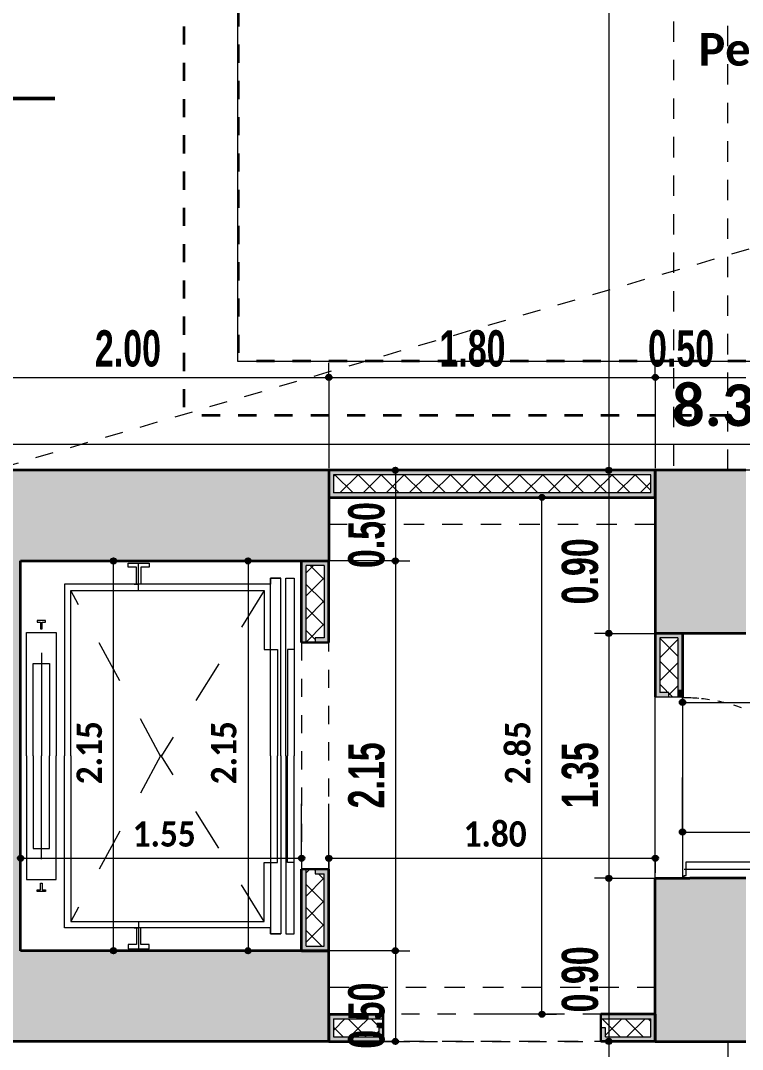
# Model space of a CAD drawing. Header units: metres. Extents: x -144 to 1000, y -717 to 29.
# Drawn here: x 132.51 to 136.49, y -560.47 to -554.8 of the extents above; entities that cross this region are included whole.
import ezdxf

# ---------------------------------------------------------------- set-up
doc = ezdxf.new("R2010")
doc.units = ezdxf.units.M
for name, pattern in [('Basculante', [0.11625, 0.075, -0.04125]), ('basculante modificado', [0.18, 0.1125, -0.0675]), ('Elevado', [0.003969, 0.002381, -0.001587]), ('IMPORT-LIFT01$0$HIDDEN-Z', [225, 150, -75]), ('Trazo', [0.45, 0.225, -0.225]), ('Trazo_2_', [0.47625, 0.238125, -0.238125])]:
    doc.linetypes.add(name, pattern=pattern)
doc.layers.get('0').update_dxf_attribs({"color": 1})
for name, color, linetype, lineweight in [('A-ANNO-DIMS', 1, 'Continuous', 9), ('A-DETL', 1, 'Continuous', 9), ('A-DETL-GENF', 1, 'Continuous', 9), ('A-DETL-GENF-HDLN', 1, 'Trazo_2_', 9), ('A-DETL-MEDM', 1, 'Continuous', 30), ('A-DETL-THIN', 1, 'Continuous', 9), ('A-DOOR', 1, 'Continuous', 9), ('A-DOOR-FRAM', 1, 'Continuous', 9), ('A-DOOR-HDLN', 1, 'Trazo', 20), ('A-FLOR', 2, 'Continuous', 9), ('A-WALL', 4, 'Continuous', 9), ('G-ANNO-TEXT', 2, 'Continuous', 9), ('S-COLS', 7, 'Continuous', 9)]:
    doc.layers.add(name, color=color, linetype=linetype, lineweight=lineweight)
doc.layers.add('A-WALL-PATT', color=7, linetype='Continuous', lineweight=35, true_color=0x9c9c9c)
doc.styles.add('Britannic Bold_B_3', font='', dxfattribs={"width": 0.7})
doc.styles.add('Calibri_B', font='calibrib.ttf', dxfattribs={"height": 0.165})
doc.styles.add('Calibri_B_5', font='calibrib.ttf', dxfattribs={"height": 0.66})
doc.styles.add('Calibri_B_6', font='calibrib.ttf', dxfattribs={"width": 0.9})
doc.styles.get('Britannic Bold_B_3').set_extended_font_data('Britannic Bold', bold=True)

# ---------------------------------------------------------------- blocks, each defined once
blk = doc.blocks.new('Z')
at = {"layer": 'A-ANNO-DIMS', "lineweight": 25, "true_color": 0x00592d}
h = blk.add_hatch(color=118, dxfattribs=at)
edge = h.paths.add_edge_path()
edge.add_arc((124.5435, -496.6746), 0.015, 0, 360)
h = blk.add_hatch(color=118, dxfattribs=at)
edge = h.paths.add_edge_path()
edge.add_arc((124.5435, -496.6746), 0.015, 0, 360)
h = blk.add_hatch(color=118, dxfattribs=at)
edge = h.paths.add_edge_path()
edge.add_arc((126.344, -496.6746), 0.015, 0, 360)
h = blk.add_hatch(color=118, dxfattribs=at)
edge = h.paths.add_edge_path()
edge.add_arc((126.344, -496.6746), 0.015, 0, 360)
h = blk.add_hatch(color=118, dxfattribs=at)
edge = h.paths.add_edge_path()
edge.add_arc((124.9103, -497.1864), 0.015, 0, 360)
h = blk.add_hatch(color=118, dxfattribs=at)
edge = h.paths.add_edge_path()
edge.add_arc((126.088, -497.1864), 0.015, 0, 360)
h = blk.add_hatch(color=118, dxfattribs=at)
edge = h.paths.add_edge_path()
edge.add_arc((126.088, -497.1864), 0.015, 0, 360)
at = {"layer": 'A-ANNO-DIMS', "lineweight": 25}
h = blk.add_hatch(color=256, dxfattribs=at)
edge = h.paths.add_edge_path()
edge.add_arc((125.7188, -497.3364), 0.015, 0, 360)
h = blk.add_hatch(color=256, dxfattribs=at)
edge = h.paths.add_edge_path()
edge.add_arc((123.3562, -497.6864), 0.015, 0, 360)
h = blk.add_hatch(color=256, dxfattribs=at)
edge = h.paths.add_edge_path()
edge.add_arc((124.0979, -497.6864), 0.015, 0, 360)
at = {"layer": 'A-ANNO-DIMS', "lineweight": 25, "true_color": 0x00592d}
h = blk.add_hatch(color=118, dxfattribs=at)
edge = h.paths.add_edge_path()
edge.add_arc((124.9103, -497.6864), 0.015, 0, 360)
h = blk.add_hatch(color=118, dxfattribs=at)
edge = h.paths.add_edge_path()
edge.add_arc((124.9103, -497.6864), 0.015, 0, 360)
h = blk.add_hatch(color=118, dxfattribs=at)
edge = h.paths.add_edge_path()
edge.add_arc((126.088, -498.0864), 0.015, 0, 360)
h = blk.add_hatch(color=118, dxfattribs=at)
edge = h.paths.add_edge_path()
edge.add_arc((126.088, -498.0864), 0.015, 0, 360)
at = {"layer": 'A-ANNO-DIMS', "lineweight": 25}
h = blk.add_hatch(color=256, dxfattribs=at)
edge = h.paths.add_edge_path()
edge.add_arc((126.4939, -498.4667), 0.015, 0, 360)
h = blk.add_hatch(color=256, dxfattribs=at)
edge = h.paths.add_edge_path()
edge.add_arc((126.4939, -499.1817), 0.015, 0, 360)
h = blk.add_hatch(color=256, dxfattribs=at)
edge = h.paths.add_edge_path()
edge.add_arc((122.8437, -499.3261), 0.015, 0, 360)
h = blk.add_hatch(color=256, dxfattribs=at)
edge = h.paths.add_edge_path()
edge.add_arc((124.3935, -499.3261), 0.015, 0, 360)
h = blk.add_hatch(color=256, dxfattribs=at)
edge = h.paths.add_edge_path()
edge.add_arc((124.5435, -499.3261), 0.015, 0, 360)
h = blk.add_hatch(color=256, dxfattribs=at)
edge = h.paths.add_edge_path()
edge.add_arc((126.344, -499.3261), 0.015, 0, 360)
at = {"layer": 'A-ANNO-DIMS', "lineweight": 25, "true_color": 0x00592d}
h = blk.add_hatch(color=118, dxfattribs=at)
edge = h.paths.add_edge_path()
edge.add_arc((126.088, -499.4363), 0.015, 0, 360)
h = blk.add_hatch(color=118, dxfattribs=at)
edge = h.paths.add_edge_path()
edge.add_arc((126.088, -499.4363), 0.015, 0, 360)
at = {"layer": 'A-ANNO-DIMS', "lineweight": 25}
h = blk.add_hatch(color=256, dxfattribs=at)
edge = h.paths.add_edge_path()
edge.add_arc((123.3562, -499.8364), 0.015, 0, 360)
h = blk.add_hatch(color=256, dxfattribs=at)
edge = h.paths.add_edge_path()
edge.add_arc((124.0979, -499.8364), 0.015, 0, 360)
at = {"layer": 'A-ANNO-DIMS', "lineweight": 25, "true_color": 0x00592d}
h = blk.add_hatch(color=118, dxfattribs=at)
edge = h.paths.add_edge_path()
edge.add_arc((124.9103, -499.8364), 0.015, 0, 360)
h = blk.add_hatch(color=118, dxfattribs=at)
edge = h.paths.add_edge_path()
edge.add_arc((124.9103, -499.8364), 0.015, 0, 360)
at = {"layer": 'A-ANNO-DIMS', "lineweight": 25}
h = blk.add_hatch(color=256, dxfattribs=at)
edge = h.paths.add_edge_path()
edge.add_arc((125.7188, -500.1863), 0.015, 0, 360)
at = {"layer": 'A-ANNO-DIMS', "lineweight": 25, "true_color": 0x00592d}
h = blk.add_hatch(color=118, dxfattribs=at)
edge = h.paths.add_edge_path()
edge.add_arc((124.9103, -500.3363), 0.015, 0, 360)
h = blk.add_hatch(color=118, dxfattribs=at)
edge = h.paths.add_edge_path()
edge.add_arc((126.088, -500.3363), 0.015, 0, 360)
h = blk.add_hatch(color=118, dxfattribs=at)
edge = h.paths.add_edge_path()
edge.add_arc((126.088, -500.3363), 0.015, 0, 360)
at = {"layer": 'A-WALL-PATT', "true_color": 0x747474}
for points in [[(124.544, -497.3114), (124.5685, -497.3114), (124.5685, -497.2114), (126.3189, -497.2114), (126.3189, -497.3114), (126.3439, -497.311), (126.3439, -497.1864), (124.544, -497.1869), (124.544, -497.2133)], [(126.3689, -498.3959), (126.3689, -498.1114), (126.4689, -498.1114), (126.4689, -498.0864), (126.3439, -498.0864), (126.344, -498.3959)], [(126.4689, -498.3959), (126.4939, -498.3959), (126.4939, -498.0864), (126.4689, -498.0864), (126.4689, -498.1114)], [(126.4189, -498.4363), (126.4189, -498.4113), (126.3689, -498.4113), (126.3689, -498.3959), (126.3439, -498.3959), (126.344, -498.4363), (126.3689, -498.4363)], [(126.4939, -498.4363), (126.4939, -498.3959), (126.4689, -498.3959), (126.4689, -498.4363)]]:
    blk.add_hatch(color=8, dxfattribs=at).paths.add_polyline_path(points)
at = {"layer": 'A-WALL-PATT', "lineweight": 5, "true_color": 0x747474}
blk.add_hatch(color=8, dxfattribs=at).paths.add_polyline_path([(126.3189, -497.3364), (126.3439, -497.3364), (126.3439, -497.3114), (124.544, -497.3114), (124.544, -497.3364), (124.6138, -497.3364)])
at = {"layer": 'A-WALL-PATT', "true_color": 0x747474}
h = blk.add_hatch(color=8, dxfattribs=at)
h.paths.add_polyline_path([(124.3935, -499.8364), (124.4185, -499.8364), (124.4185, -499.4363), (124.3935, -499.4363), (124.3935, -499.8114)])
h.paths.add_polyline_path([(124.4185, -497.9075), (124.4185, -497.6864), (124.3935, -497.6864), (124.3935, -497.9075)])
h = blk.add_hatch(color=8, dxfattribs=at)
h.paths.add_polyline_path([(124.5185, -499.8364), (124.5435, -499.8364), (124.5435, -499.4363), (124.5185, -499.4363), (124.5185, -499.8114), (124.4185, -499.8114), (124.4185, -499.8364), (124.4202, -499.8364)])
h.paths.add_polyline_path([(124.5435, -497.9075), (124.5435, -497.6864), (124.4185, -497.6864), (124.4185, -497.7114), (124.5185, -497.7114), (124.5185, -497.9075)])
h = blk.add_hatch(color=8, dxfattribs=at)
h.paths.add_polyline_path([(124.4185, -499.4363), (124.4185, -499.3864), (124.3935, -499.3864), (124.3935, -499.4363)])
h.paths.add_polyline_path([(124.3935, -498.1364), (124.4185, -498.1364), (124.4185, -497.9075), (124.3935, -497.9075), (124.3935, -498.1114)])
h = blk.add_hatch(color=8, dxfattribs=at)
h.paths.add_polyline_path([(124.5435, -499.4363), (124.5435, -499.3864), (124.4685, -499.3864), (124.4685, -499.4114), (124.5185, -499.4114), (124.5185, -499.4363)])
h.paths.add_polyline_path([(124.5155, -498.1364), (124.5435, -498.1364), (124.5435, -497.9075), (124.5185, -497.9075), (124.5185, -498.1114), (124.4685, -498.1114), (124.4685, -498.1364)])
h = blk.add_hatch(color=8, dxfattribs=at)
h.paths.add_polyline_path([(126.3439, -500.2113), (126.3439, -500.1863), (126.1312, -500.1863), (126.1312, -500.2113), (126.3189, -500.2113)])
h.paths.add_polyline_path([(124.6138, -500.2113), (124.7096, -500.2113), (124.7096, -500.1863), (124.5439, -500.1866), (124.5439, -500.2113), (124.5685, -500.2113)])
h = blk.add_hatch(color=8, dxfattribs=at)
h.paths.add_polyline_path([(126.3439, -500.3363), (126.3439, -500.2113), (126.3189, -500.2113), (126.3189, -500.3113), (126.1312, -500.3113), (126.1312, -500.3363)])
h.paths.add_polyline_path([(124.7096, -500.3363), (124.7096, -500.3113), (124.5685, -500.3113), (124.5685, -500.2113), (124.5439, -500.2113), (124.5439, -500.3363), (124.6138, -500.3363)])
h = blk.add_hatch(color=8, dxfattribs=at)
h.paths.add_polyline_path([(126.0685, -500.2113), (126.1312, -500.2113), (126.1312, -500.1863), (126.0435, -500.1863), (126.0435, -500.2113)])
h.paths.add_polyline_path([(124.7096, -500.2113), (124.8435, -500.2113), (124.8435, -500.1863), (124.7096, -500.1863)])
h = blk.add_hatch(color=8, dxfattribs=at)
h.paths.add_polyline_path([(126.0435, -500.3363), (126.1312, -500.3353), (126.1312, -500.3113), (126.0685, -500.3113), (126.0685, -500.2613), (126.0435, -500.2613), (126.0435, -500.3353)])
h.paths.add_polyline_path([(124.7096, -500.3363), (124.8435, -500.3353), (124.8435, -500.2613), (124.8185, -500.2613), (124.8185, -500.3113), (124.7096, -500.3113), (124.7096, -500.3353)])
at = {"layer": 'S-COLS', "true_color": 0x5c5c5c}
h = blk.add_hatch(color=251, dxfattribs=at)
h.paths.add_polyline_path([(119.1439, -508.0364), (119.1439, -507.1364), (118.6439, -507.1364), (118.6439, -508.0364)])
h.paths.add_polyline_path([(136.9437, -508.0364), (136.9437, -507.1364), (136.4437, -507.1364), (136.4437, -508.0364)])
h.paths.add_polyline_path([(126.3439, -508.0363), (126.8439, -508.0363), (126.8439, -507.1363), (126.3439, -507.1363), (126.3439, -507.9837)])
h.paths.add_polyline_path([(133.1439, -500.3363), (133.144, -500.3363), (133.1439, -497.1863), (132.644, -497.1863), (132.644, -500.3363)])
h.paths.add_polyline_path([(124.5439, -500.3363), (124.5435, -499.8364), (122.8437, -499.8364), (122.8437, -497.6864), (124.544, -497.6864), (124.5435, -497.1864), (122.7692, -497.1864), (122.7692, -500.3363)])
h.paths.add_polyline_path([(126.8439, -500.3363), (126.8439, -499.4363), (126.3439, -499.4363), (126.3439, -500.3363), (126.7849, -500.3363)])
h.paths.add_polyline_path([(136.544, -500.3363), (136.944, -500.3363), (136.944, -499.6364), (136.544, -499.6364)])
h.paths.add_polyline_path([(126.7849, -498.0864), (126.844, -498.0864), (126.844, -497.1864), (126.344, -497.1864), (126.344, -498.0864)])
h.paths.add_polyline_path([(136.944, -497.8864), (136.944, -497.1853), (136.544, -497.1863), (136.544, -497.8864)])
h.paths.add_polyline_path([(136.4439, -489.1864), (136.9439, -489.1864), (136.9439, -488.2864), (136.4439, -488.2864), (136.4439, -488.992)])
h.paths.add_polyline_path([(126.8439, -489.1864), (126.8439, -488.2864), (126.3439, -488.2864), (126.3439, -489.1864), (126.7849, -489.1864)])
h.paths.add_polyline_path([(118.8439, -488.5864), (119.7439, -488.5864), (119.7439, -488.0864), (118.8439, -488.0864)])
at = {"layer": 'A-ANNO-DIMS', "color": 118, "true_color": 0x00592d}
for p, q in [((126.088, -489.1864), (126.088, -497.1864)), ((124.5435, -496.6746), (124.5435, -496.5946)), ((124.5435, -496.6746), (124.5435, -496.5946)), ((126.344, -496.6746), (126.344, -496.5946)), ((126.344, -496.6746), (126.344, -496.5946)), ((122.5437, -496.6746), (124.5435, -496.6746)), ((124.5435, -496.6746), (124.5435, -497.1746)), ((124.5435, -496.6746), (126.344, -496.6746)), ((124.5435, -496.6746), (124.5435, -497.1746)), ((126.344, -496.6746), (126.344, -497.1746)), ((126.344, -496.6746), (126.844, -496.6746)), ((126.344, -496.6746), (126.344, -497.1746)), ((124.9103, -497.1864), (124.4103, -497.1864)), ((124.9103, -497.1864), (124.9103, -497.6864)), ((124.9103, -497.1864), (124.9903, -497.1864)), ((126.088, -497.1864), (126.008, -497.1864)), ((126.088, -497.1864), (126.008, -497.1864)), ((126.088, -497.1864), (126.588, -497.1864)), ((126.088, -497.1864), (126.088, -498.0864)), ((126.088, -497.1864), (126.588, -497.1864)), ((124.9103, -497.6864), (124.4103, -497.6864)), ((124.9103, -497.6864), (124.4103, -497.6864)), ((124.9103, -497.6864), (124.9903, -497.6864)), ((124.9103, -497.6864), (124.9103, -499.8364)), ((124.9103, -497.6864), (124.9903, -497.6864)), ((126.088, -498.0864), (126.008, -498.0864)), ((126.088, -498.0864), (126.008, -498.0864)), ((126.088, -498.0864), (126.588, -498.0864)), ((126.088, -498.0864), (126.088, -499.4363)), ((126.088, -498.0864), (126.588, -498.0864)), ((126.088, -499.4363), (126.008, -499.4363)), ((126.088, -499.4363), (126.008, -499.4363)), ((126.088, -499.4363), (126.588, -499.4363)), ((126.088, -499.4363), (126.088, -500.3363)), ((126.088, -499.4363), (126.588, -499.4363)), ((124.9103, -499.8364), (124.4103, -499.8364)), ((124.9103, -499.8364), (124.4103, -499.8364)), ((124.9103, -499.8364), (124.9903, -499.8364)), ((124.9103, -499.8364), (124.9103, -500.3363)), ((124.9103, -499.8364), (124.9903, -499.8364)), ((124.9103, -500.3363), (124.4103, -500.3363)), ((124.9103, -500.3363), (124.9903, -500.3363)), ((126.088, -500.3363), (126.008, -500.3363)), ((126.088, -500.3363), (126.008, -500.3363)), ((126.088, -500.3363), (126.588, -500.3363)), ((126.088, -500.3363), (126.088, -507.1363)), ((126.088, -500.3363), (126.588, -500.3363))]:
    blk.add_line(p, q, dxfattribs=at)
at = {"layer": 'A-ANNO-DIMS', "color": 156, "true_color": 0x004080}
blk.add_line((122.5435, -497.0419), (130.8439, -497.0419), dxfattribs=at)
at = {"layer": 'A-ANNO-DIMS'}
for p, q in [((125.7188, -497.3364), (125.4188, -497.3364)), ((125.7188, -500.1863), (125.7188, -497.3364)), ((125.7188, -497.3364), (125.7988, -497.3364)), ((123.3562, -497.6864), (123.0562, -497.6864)), ((123.3562, -499.8364), (123.3562, -497.6864)), ((123.3562, -497.6864), (123.4362, -497.6864)), ((124.0979, -497.6864), (124.0179, -497.6864)), ((124.0979, -497.6864), (124.0979, -499.8364)), ((124.0979, -497.6864), (124.3979, -497.6864)), ((126.4939, -498.4667), (126.4939, -498.1667)), ((126.4939, -498.4667), (131.8443, -498.4667)), ((126.4939, -498.4667), (126.4939, -498.5467)), ((126.4939, -499.1817), (126.4939, -498.8817)), ((122.8437, -499.3261), (122.8437, -499.0261)), ((124.3935, -499.3261), (124.3935, -499.0261)), ((124.5435, -499.3261), (124.5435, -499.0261)), ((126.344, -499.3261), (126.344, -499.0261)), ((126.4939, -499.1817), (128.4043, -499.1817)), ((126.4939, -499.1817), (126.4939, -499.2617)), ((122.8437, -499.3261), (124.3935, -499.3261)), ((122.8437, -499.3261), (122.8437, -499.4061)), ((124.3935, -499.3261), (124.3935, -499.4061)), ((124.5435, -499.3261), (126.344, -499.3261)), ((124.5435, -499.3261), (124.5435, -499.4061)), ((126.344, -499.3261), (126.344, -499.4061)), ((123.3562, -499.8364), (123.0562, -499.8364)), ((123.3562, -499.8364), (123.4362, -499.8364)), ((124.0979, -499.8364), (124.0179, -499.8364)), ((124.0979, -499.8364), (124.3979, -499.8364)), ((125.7188, -500.1863), (125.4188, -500.1863)), ((125.7188, -500.1863), (125.7988, -500.1863))]:
    blk.add_line(p, q, dxfattribs=at)
at = {"layer": 'A-ANNO-DIMS', "color": 118, "lineweight": 25, "true_color": 0x00592d}
for centre in [(124.5435, -496.6746), (124.5435, -496.6746), (126.344, -496.6746), (126.344, -496.6746), (124.9103, -497.1864), (126.088, -497.1864), (126.088, -497.1864), (124.9103, -497.6864), (124.9103, -497.6864), (126.088, -498.0864), (126.088, -498.0864), (126.088, -499.4363), (126.088, -499.4363), (124.9103, -499.8364), (124.9103, -499.8364), (124.9103, -500.3363), (126.088, -500.3363), (126.088, -500.3363)]:
    blk.add_circle(centre, 0.015, dxfattribs=at)
at = {"layer": 'A-ANNO-DIMS', "lineweight": 25}
for centre in [(125.7188, -497.3364), (123.3562, -497.6864), (124.0979, -497.6864), (126.4939, -498.4667), (126.4939, -499.1817), (122.8437, -499.3261), (124.3935, -499.3261), (124.5435, -499.3261), (126.344, -499.3261), (123.3562, -499.8364), (124.0979, -499.8364), (125.7188, -500.1863)]:
    blk.add_circle(centre, 0.015, dxfattribs=at)
at = {"layer": 'A-DETL', "color": 7, "linetype": 'basculante modificado'}
for p, q in [((126.4439, -489.1864), (126.4439, -497.1853)), ((126.7439, -497.1853), (126.7439, -489.1864)), ((124.5439, -497.1853), (126.3439, -497.1853)), ((126.3439, -497.4853), (124.5435, -497.4853)), ((124.5435, -500.0363), (126.3439, -500.0363)), ((126.3439, -500.3363), (124.5435, -500.3363)), ((126.4439, -507.1363), (126.4439, -500.3363)), ((126.7439, -500.3363), (126.7439, -507.1363))]:
    blk.add_line(p, q, dxfattribs=at)
at = {"layer": 'A-DETL', "color": 11, "linetype": 'Elevado', "lineweight": 35, "true_color": 0xff6262}
for p, q in [((123.7438, -490.7397), (123.7438, -496.8853)), ((124.0438, -491.0397), (124.0438, -496.5853)), ((136.6439, -496.5853), (124.0438, -496.5853)), ((136.9439, -496.8853), (123.7438, -496.8853))]:
    blk.add_line(p, q, dxfattribs=at)
at = {"layer": 'A-DETL', "color": 9, "linetype": 'Basculante', "true_color": 0xc0c0c0}
blk.add_line((122.5435, -497.2291), (133.1439, -494.1271), dxfattribs=at)
at = {"layer": 'A-DETL', "color": 7, "lineweight": 50}
blk.add_line((119.6319, -495.136), (123.0319, -495.136), dxfattribs=at)
at = {"layer": 'A-DETL-GENF'}
for p, q in [((123.4368, -497.7219), (123.4368, -497.6987)), ((123.4368, -497.6987), (123.5528, -497.6987)), ((123.4832, -497.7219), (123.4368, -497.7219)), ((123.4832, -497.8147), (123.4832, -497.7219)), ((123.5528, -497.7219), (123.5064, -497.7219)), ((123.5064, -497.7219), (123.5064, -497.8147)), ((123.5528, -497.6987), (123.5528, -497.7219)), ((124.2223, -498.1752), (124.2223, -497.781)), ((124.2223, -497.781), (124.2788, -497.781)), ((124.2788, -497.781), (124.2223, -497.781)), ((124.2223, -497.781), (124.2223, -497.8147)), ((124.2788, -498.7622), (124.2788, -497.781)), ((124.3061, -498.7622), (124.3061, -497.781)), ((124.3061, -497.781), (124.3517, -497.781)), ((124.3517, -497.781), (124.3517, -498.7622)), ((124.2223, -497.8147), (123.0858, -497.8147)), ((123.0858, -497.8147), (123.0858, -498.7622)), ((123.4693, -497.8147), (123.4925, -497.8147)), ((123.1204, -498.7622), (123.1204, -497.8493)), ((123.1204, -497.8493), (124.1877, -497.8493)), ((124.1877, -497.8493), (124.1877, -498.1524)), ((122.9811, -498.0155), (122.9356, -498.0155)), ((122.9356, -498.0155), (122.9356, -498.0246)), ((122.9356, -498.0246), (122.9538, -498.0246)), ((122.9538, -498.0246), (122.9538, -498.061)), ((122.9538, -498.061), (122.9629, -498.061)), ((122.9629, -498.0246), (122.9811, -498.0246)), ((122.9629, -498.061), (122.9629, -498.0246)), ((122.9811, -498.0246), (122.9811, -498.0155)), ((122.8762, -498.7622), (122.8762, -498.0807)), ((122.8762, -498.0807), (123.0402, -498.0807)), ((123.0402, -498.0807), (123.0402, -498.7622)), ((124.1877, -498.1524), (124.1877, -498.1752)), ((124.1877, -498.1752), (124.2605, -498.1752)), ((124.2223, -498.7622), (124.2223, -498.1752)), ((124.2223, -498.1752), (124.2605, -498.1752)), ((124.2605, -498.1752), (124.2605, -498.7622)), ((124.3517, -498.1752), (124.3152, -498.1752)), ((124.3152, -498.1752), (124.3152, -498.7622)), ((122.9127, -498.7622), (122.9127, -498.2525)), ((122.9127, -498.2525), (123.0038, -498.2525)), ((123.0038, -498.2525), (123.0038, -498.7622)), ((122.8762, -498.7622), (122.8762, -499.4437)), ((122.9127, -498.7622), (122.9127, -499.2719)), ((123.0038, -499.2719), (123.0038, -498.7622)), ((123.0402, -499.4437), (123.0402, -498.7622)), ((123.0858, -499.7097), (123.0858, -498.7622)), ((123.1204, -498.7622), (123.1204, -499.6751)), ((124.2223, -498.7622), (124.2223, -499.3492)), ((124.2605, -499.3492), (124.2605, -498.7622)), ((124.2788, -498.7622), (124.2788, -499.7434)), ((124.3061, -498.7622), (124.3061, -499.7434)), ((124.3152, -499.3492), (124.3152, -498.7622)), ((124.3517, -499.7434), (124.3517, -498.7622)), ((122.9127, -499.2719), (123.0038, -499.2719)), ((124.1877, -499.372), (124.1877, -499.3492)), ((124.1877, -499.3492), (124.2605, -499.3492)), ((124.1877, -499.6751), (124.1877, -499.372)), ((124.2223, -499.3492), (124.2223, -499.7434)), ((124.2223, -499.3492), (124.2605, -499.3492)), ((124.3517, -499.3492), (124.3152, -499.3492)), ((122.8762, -499.4437), (123.0402, -499.4437)), ((122.9538, -499.4998), (122.9538, -499.4634)), ((122.9538, -499.4634), (122.9629, -499.4634)), ((122.9629, -499.4634), (122.9629, -499.4998)), ((122.9356, -499.5089), (122.9356, -499.4998)), ((122.9356, -499.4998), (122.9538, -499.4998)), ((122.9811, -499.5089), (122.9356, -499.5089)), ((122.9629, -499.4998), (122.9811, -499.4998)), ((122.9811, -499.4998), (122.9811, -499.5089)), ((124.2223, -499.7097), (123.0858, -499.7097)), ((123.1204, -499.6751), (124.1877, -499.6751)), ((123.4693, -499.7097), (123.4925, -499.7097)), ((123.4832, -499.7097), (123.4832, -499.8025)), ((123.5064, -499.8025), (123.5064, -499.7097)), ((124.2223, -499.7434), (124.2223, -499.7097)), ((124.2223, -499.7434), (124.2788, -499.7434)), ((124.2788, -499.7434), (124.2223, -499.7434)), ((124.3061, -499.7434), (124.3517, -499.7434)), ((123.4832, -499.8025), (123.4368, -499.8025)), ((123.4368, -499.8025), (123.4368, -499.8257)), ((123.4368, -499.8257), (123.5528, -499.8257)), ((123.5528, -499.8025), (123.5064, -499.8025)), ((123.5528, -499.8257), (123.5528, -499.8025))]:
    blk.add_line(p, q, dxfattribs=at)
at = {"layer": 'A-DETL-GENF', "linetype": 'IMPORT-LIFT01$0$HIDDEN-Z'}
for p, q in [((123.4934, -497.8493), (123.4934, -497.6987)), ((122.9582, -498.1936), (122.9582, -498.7622)), ((122.9582, -499.3308), (122.9582, -498.7622)), ((123.4934, -499.6751), (123.4934, -499.8257))]:
    blk.add_line(p, q, dxfattribs=at)
at = {"layer": 'A-DETL-GENF', "linetype": 'Basculante'}
for p, q in [((124.3935, -498.1364), (124.3935, -499.3864)), ((124.5435, -499.3864), (124.5435, -498.1364)), ((126.3439, -499.4363), (126.3439, -498.4363)), ((126.3439, -498.4363), (126.4939, -498.4363)), ((126.4939, -498.4363), (126.4939, -499.4363)), ((126.0435, -500.1863), (124.8435, -500.1863)), ((124.8435, -500.3363), (126.0435, -500.3363))]:
    blk.add_line(p, q, dxfattribs=at)
at = {"layer": 'A-DETL-GENF-HDLN'}
for p, q in [((123.6176, -498.7665), (123.1204, -497.8493)), ((124.1877, -497.8493), (123.6176, -498.7665)), ((123.6176, -498.7579), (123.1204, -499.6751)), ((124.1877, -499.6751), (123.6176, -498.7579))]:
    blk.add_line(p, q, dxfattribs=at)
at = {"layer": 'A-DETL-MEDM'}
for p, q in [((124.5435, -498.1364), (124.3935, -498.1364)), ((124.3935, -499.3864), (124.5435, -499.3864)), ((124.8435, -500.1863), (124.8435, -500.3363)), ((126.0435, -500.3363), (126.0435, -500.1863))]:
    blk.add_line(p, q, dxfattribs=at)
at = {"layer": 'A-DETL-THIN'}
for p, q in [((124.0397, -491.0397), (124.0397, -496.5853)), ((124.0397, -496.5853), (136.6439, -496.5853))]:
    blk.add_line(p, q, dxfattribs=at)
at = {"layer": 'A-DOOR', "lineweight": 15}
for p, q in [((126.5139, -499.3463), (127.4939, -499.3463)), ((126.5139, -499.4213), (126.5139, -499.3463)), ((126.5039, -499.3863), (127.4939, -499.3863)), ((126.5039, -499.4213), (126.5139, -499.4213)), ((126.5039, -499.4363), (126.5039, -499.4213))]:
    blk.add_line(p, q, dxfattribs=at)
at = {"layer": 'A-DOOR'}
for start, end in [(84.8602, 90), (81.4009, 84.0571), (76.0919, 78.7462), (70.7809, 73.4371)]:
    blk.add_arc((126.4962, -499.4245), 0.9833, start, end, dxfattribs=at)
at = {"layer": 'A-DOOR-FRAM'}
for p, q in [((126.3439, -499.4363), (126.3439, -498.4363)), ((126.3439, -498.4363), (126.4939, -498.4363)), ((126.4939, -498.4363), (126.4939, -499.4363))]:
    blk.add_line(p, q, dxfattribs=at)
at = {"layer": 'A-DOOR-HDLN'}
blk.add_line((126.3439, -498.4363), (126.4939, -498.4363), dxfattribs=at)
at = {"layer": 'A-FLOR'}
blk.add_line((136.544, -497.1853), (122.7692, -497.1853), dxfattribs=at)
at = {"layer": 'A-WALL', "lineweight": 35}
for p, q in [((126.3439, -497.1864), (124.5435, -497.1864)), ((124.5435, -497.1864), (124.5435, -497.3364)), ((126.3439, -497.3364), (126.3439, -497.1864)), ((124.5435, -497.3364), (126.3439, -497.3364)), ((124.3935, -498.1364), (124.3935, -497.6864)), ((124.3935, -497.6864), (124.5435, -497.6864)), ((124.5435, -498.1364), (124.5435, -497.6864)), ((126.3439, -498.0864), (126.3439, -498.4363)), ((126.4939, -498.0864), (126.3439, -498.0864)), ((126.4939, -498.0864), (126.4939, -498.4363)), ((124.3935, -499.8364), (124.3935, -499.3864)), ((124.5435, -499.8364), (124.5435, -499.3864)), ((124.3935, -499.8364), (124.5435, -499.8364)), ((124.5435, -500.1863), (124.8435, -500.1863)), ((124.5435, -500.1863), (124.5435, -500.3363)), ((126.3439, -500.1863), (126.0435, -500.1863)), ((126.3439, -500.1863), (126.3439, -500.3363)), ((124.5435, -500.3363), (124.8435, -500.3363)), ((126.3439, -500.3363), (126.0435, -500.3363))]:
    blk.add_line(p, q, dxfattribs=at)
at = {"layer": 'A-WALL'}
for p, q in [((124.5685, -497.2114), (124.5685, -497.3114)), ((126.3189, -497.2114), (124.5685, -497.2114)), ((126.3189, -497.3114), (126.3189, -497.2114)), ((126.3189, -497.3114), (124.5685, -497.3114)), ((124.5185, -497.7114), (124.4185, -497.7114)), ((124.4185, -498.1364), (124.4185, -497.7114)), ((124.5185, -497.7114), (124.5185, -498.1114)), ((124.4685, -498.1114), (124.4685, -498.1364)), ((124.5185, -498.1114), (124.4685, -498.1114)), ((126.4689, -498.1114), (126.3689, -498.1114)), ((126.3689, -498.1114), (126.3689, -498.4113)), ((126.4689, -498.1114), (126.4689, -498.4363)), ((126.4189, -498.4113), (126.3689, -498.4113)), ((126.4189, -498.4363), (126.4189, -498.4113)), ((124.4185, -499.8114), (124.4185, -499.3864)), ((124.4685, -499.3864), (124.4685, -499.4114)), ((124.4685, -499.4114), (124.5185, -499.4114)), ((124.5185, -499.8114), (124.5185, -499.4114)), ((124.4185, -499.8114), (124.5185, -499.8114)), ((124.5685, -500.2113), (124.8435, -500.2113)), ((124.5685, -500.2113), (124.5685, -500.3113)), ((126.0435, -500.2113), (126.3189, -500.2113)), ((126.3189, -500.3113), (126.3189, -500.2113)), ((124.8435, -500.2613), (124.8185, -500.2613)), ((124.8185, -500.2613), (124.8185, -500.3113)), ((126.0685, -500.2613), (126.0435, -500.2613)), ((126.0685, -500.3113), (126.0685, -500.2613)), ((124.5685, -500.3113), (124.8185, -500.3113)), ((126.0685, -500.3113), (126.3189, -500.3113))]:
    blk.add_line(p, q, dxfattribs=at)
at = {"layer": 'A-WALL-PATT', "color": 1, "lineweight": 5, "true_color": 0xff0000}
for p, q in [((124.5685, -497.2207), (124.5778, -497.2114)), ((124.6774, -497.3114), (124.5774, -497.2114)), ((124.6051, -497.3114), (124.7051, -497.2114)), ((124.8047, -497.3114), (124.7047, -497.2114)), ((124.7324, -497.3114), (124.8324, -497.2114)), ((124.9319, -497.3114), (124.8319, -497.2114)), ((124.8597, -497.3114), (124.9597, -497.2114)), ((125.0592, -497.3114), (124.9592, -497.2114)), ((124.9869, -497.3114), (125.0869, -497.2114)), ((125.1865, -497.3114), (125.0865, -497.2114)), ((125.1142, -497.3114), (125.2142, -497.2114)), ((125.3138, -497.3114), (125.2138, -497.2114)), ((125.2415, -497.3114), (125.3415, -497.2114)), ((125.4411, -497.3114), (125.3411, -497.2114)), ((125.3688, -497.3114), (125.4688, -497.2114)), ((125.5683, -497.3114), (125.4683, -497.2114)), ((125.496, -497.3114), (125.596, -497.2114)), ((125.6956, -497.3114), (125.5956, -497.2114)), ((125.6233, -497.3114), (125.7233, -497.2114)), ((125.8229, -497.3114), (125.7229, -497.2114)), ((125.7506, -497.3114), (125.8506, -497.2114)), ((125.9502, -497.3114), (125.8502, -497.2114)), ((125.8779, -497.3114), (125.9779, -497.2114)), ((126.0775, -497.3114), (125.9775, -497.2114)), ((126.0052, -497.3114), (126.1052, -497.2114)), ((126.2047, -497.3114), (126.1047, -497.2114)), ((126.1324, -497.3114), (126.2324, -497.2114)), ((126.3189, -497.2983), (126.232, -497.2114)), ((126.2597, -497.3114), (126.3189, -497.2522)), ((124.4185, -497.7525), (124.4597, -497.7114)), ((124.5185, -497.7889), (124.441, -497.7114)), ((124.4185, -497.8798), (124.5185, -497.7798)), ((124.5098, -497.9075), (124.4185, -497.8162)), ((124.4185, -498.0071), (124.5181, -497.9075)), ((124.5185, -498.0435), (124.4185, -497.9435)), ((124.5185, -497.9162), (124.5098, -497.9075)), ((124.5181, -497.9075), (124.5185, -497.9071)), ((124.4185, -498.1343), (124.5185, -498.0343)), ((124.4685, -498.1207), (124.4185, -498.0707)), ((126.4689, -498.2119), (126.3689, -498.1119)), ((126.3689, -498.2204), (126.4689, -498.1204)), ((126.4689, -498.3392), (126.3689, -498.2392)), ((126.3689, -498.3477), (126.4689, -498.2477)), ((126.3983, -498.3959), (126.3689, -498.3665)), ((126.4137, -498.4113), (126.3983, -498.3959)), ((126.4189, -498.425), (126.448, -498.3959)), ((126.448, -498.3959), (126.4689, -498.375)), ((126.4387, -498.4363), (126.4189, -498.4165)), ((124.4185, -499.4071), (124.4393, -499.3864)), ((124.4685, -499.3935), (124.4614, -499.3864)), ((124.5113, -499.4363), (124.4864, -499.4114)), ((124.4185, -499.5344), (124.5166, -499.4363)), ((124.5185, -499.5708), (124.4185, -499.4708)), ((124.5185, -499.4435), (124.5113, -499.4363)), ((124.5166, -499.4363), (124.5185, -499.4344)), ((124.4185, -499.6617), (124.5185, -499.5617)), ((124.5185, -499.6981), (124.4185, -499.5981)), ((124.4185, -499.789), (124.5185, -499.689)), ((124.5045, -499.8114), (124.4185, -499.7254)), ((124.5685, -500.2754), (124.6326, -500.2113)), ((124.7096, -500.271), (124.6499, -500.2113)), ((124.7096, -500.2616), (124.7599, -500.2113)), ((124.8272, -500.2613), (124.7772, -500.2113)), ((126.1312, -500.2925), (126.05, -500.2113)), ((126.1312, -500.2401), (126.1599, -500.2113)), ((126.2772, -500.3113), (126.1772, -500.2113)), ((126.1872, -500.3113), (126.2872, -500.2113)), ((126.3189, -500.2257), (126.3045, -500.2113)), ((124.6226, -500.3113), (124.5685, -500.2572)), ((124.6599, -500.3113), (124.7096, -500.2616)), ((124.7499, -500.3113), (124.7096, -500.271)), ((124.7871, -500.3113), (124.8185, -500.2799)), ((124.8371, -500.2613), (124.8435, -500.2549)), ((126.0685, -500.3027), (126.1312, -500.2401)), ((126.15, -500.3113), (126.1312, -500.2925)), ((126.3145, -500.3113), (126.3189, -500.3069))]:
    blk.add_line(p, q, dxfattribs=at)
at = {"layer": 'S-COLS', "lineweight": 35}
for p, q in [((124.544, -497.1864), (122.7692, -497.1864)), ((124.544, -497.1864), (124.544, -497.6864)), ((126.844, -497.1864), (126.344, -497.1864)), ((126.344, -497.1864), (126.344, -498.0864)), ((122.8437, -499.8364), (122.8437, -497.6864)), ((122.8437, -497.6864), (124.544, -497.6864)), ((126.844, -498.0864), (126.344, -498.0864)), ((126.3439, -500.3363), (126.3439, -499.4363)), ((126.3439, -499.4363), (126.5347, -499.4363)), ((126.8439, -499.4363), (126.5347, -499.4363)), ((124.5439, -499.8364), (122.8437, -499.8364)), ((124.5439, -500.3363), (124.5439, -499.8364)), ((124.5439, -500.3363), (122.7692, -500.3363)), ((126.3439, -500.3363), (126.8439, -500.3363))]:
    blk.add_line(p, q, dxfattribs=at)
at = {"layer": 'A-ANNO-DIMS', "color": 118, "true_color": 0x00592d, "char_height": 0.2, "width": 0.696141, "attachment_point": 1, "line_spacing_factor": 1.000203, "style": 'Britannic Bold_B_3'}
for s, insert in [('2.00', (123.2535, -496.4146)), ('1.80', (125.1537, -496.4146)), ('0.50', (126.3039, -496.4146))]:
    blk.add_mtext(s, dxfattribs=dict(at, insert=insert))
at = {"layer": 'A-ANNO-DIMS', "color": 156, "true_color": 0x004080, "insert": (126.4362, -496.7132), "char_height": 0.23, "width": 0.617934, "attachment_point": 1, "line_spacing_factor": 1.158048, "style": 'Calibri_B_5'}
blk.add_mtext('8.30', dxfattribs=at)
at = {"layer": 'A-ANNO-DIMS', "color": 118, "true_color": 0x00592d, "char_height": 0.2, "width": 0.696141, "attachment_point": 1, "rotation": 90, "line_spacing_factor": 1.000203, "style": 'Britannic Bold_B_3'}
for s, insert in [('0.50', (124.6503, -497.7264)), ('0.90', (125.828, -497.9264)), ('2.15', (124.6503, -499.0514)), ('1.35', (125.828, -499.0514)), ('0.90', (125.828, -500.1764)), ('0.50', (124.6503, -500.3764))]:
    blk.add_mtext(s, dxfattribs=dict(at, insert=insert))
at = {"layer": 'A-ANNO-DIMS', "char_height": 0.14, "width": 0.376134, "attachment_point": 1, "rotation": 90, "line_spacing_factor": 1.158048, "style": 'Calibri_B_6'}
for s, insert in [('2.15', (123.1521, -498.9181)), ('2.15', (123.8939, -498.9181)), ('2.85', (125.5148, -498.9181))]:
    blk.add_mtext(s, dxfattribs=dict(at, insert=insert))
at = {"layer": 'A-ANNO-DIMS', "char_height": 0.14, "width": 0.376134, "attachment_point": 1, "line_spacing_factor": 1.158048, "style": 'Calibri_B_6'}
for s, insert in [('1.55', (123.4619, -499.1221)), ('1.80', (125.287, -499.1221))]:
    blk.add_mtext(s, dxfattribs=dict(at, insert=insert))
at = {"layer": 'G-ANNO-TEXT', "style": 'Calibri_B'}
blk.add_text('Pend: 9.91%%%', height=0.18, rotation=360, dxfattribs=at).set_placement((126.5817, -494.9558))

msp = doc.modelspace()

# ---------------------------------------------------------------- block references
at = {"color": 3}
msp.add_blockref('Z', (9.6677, -60.0885), dxfattribs=at)

doc.saveas('drawing.dxf')
